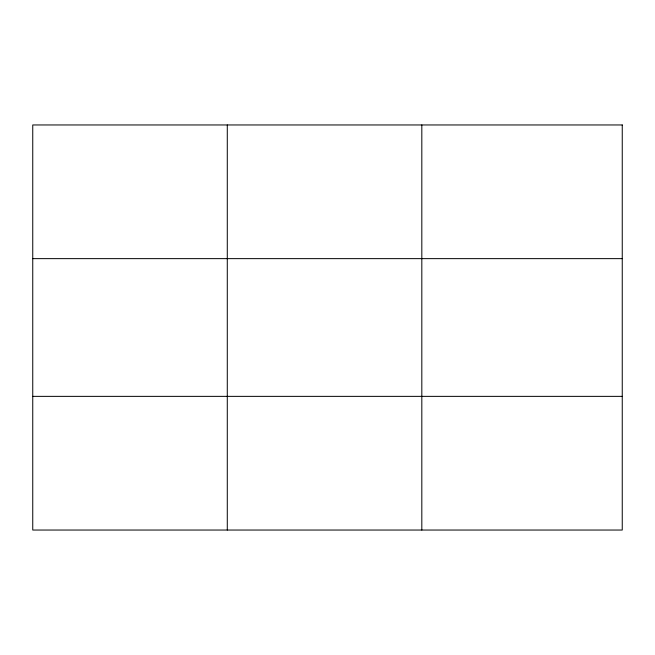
<?xml version="1.0" encoding="UTF-8"?>
<svg xmlns="http://www.w3.org/2000/svg" width="655" height="655" viewBox="0 0 655 655"><rect width="100%" height="100%" fill="white"/><g stroke="black" fill="none" stroke-linecap="round" stroke-linejoin="round"><path stroke-width="0.98" d="M227.285 530.042L227.285 124.958M421.82 530.042L421.82 124.958M32.75 258.635L622.25 258.635M32.75 396.365L622.25 396.365M622.25 124.958L622.25 530.042L32.75 530.042L32.75 124.958L622.25 124.958"/></g></svg>
